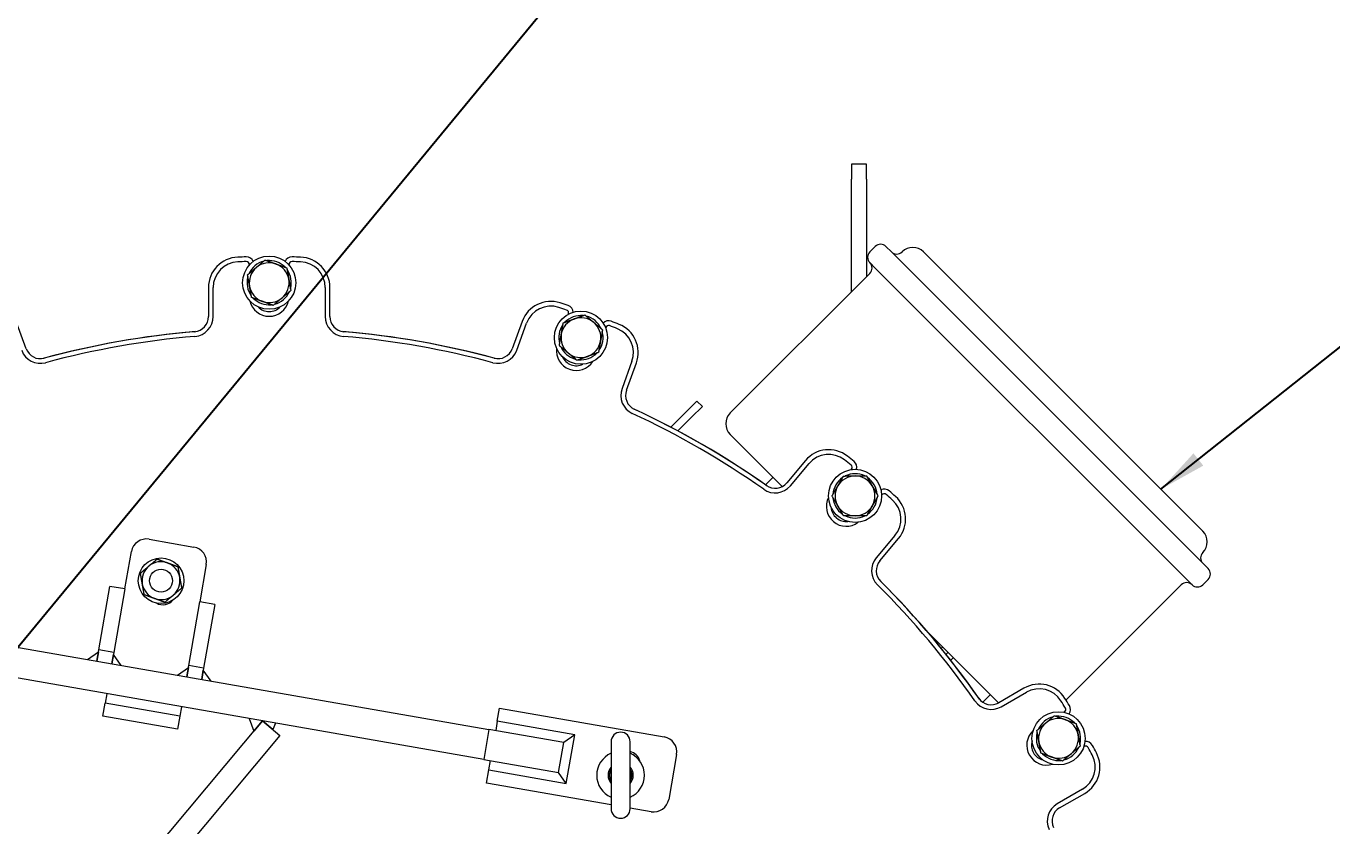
# Model space of a CAD drawing. Header units: inches. Extents: x 20 to 536, y 8 to 344.
# Drawn here: x 103.1 to 146.09, y 265.88 to 292.22 of the extents above; entities that cross this region are included whole.
import ezdxf

# ---------------------------------------------------------------- set-up
doc = ezdxf.new("R2010")
doc.units = ezdxf.units.IN
doc.header["$LTSCALE"] = 16
doc.header["$MEASUREMENT"] = 0
for name, color, linetype, lineweight in [('Dimension (ANSI)', 7, 'Continuous', 25), ('Symbol', 7, 'Continuous', 25), ('Symbol (ANSI)', 7, 'Continuous', 25), ('Visible', 7, 'Continuous', 18)]:
    doc.layers.add(name, color=color, linetype=linetype, lineweight=lineweight)
doc.styles.add('MEMCOR Medium', font='arial.ttf')
doc.styles.add('Standard D-E', font='arial.ttf')
doc.dimstyles.new('Default (ANSI)', dxfattribs={"dimscale": 16, "dimtxt": 0.15, "dimasz": 0.098425, "dimexe": 0.125, "dimexo": 0.0625, "dimgap": 0.031496, "dimtad": 0, "dimtih": 1, "dimtoh": 1, "dimdec": 4, "dimrnd": 1e-08, "dimzin": 3, "dimdsep": 46, "dimlunit": 5, "dimtxsty": 'MEMCOR Medium', "dimcen": 0.09, "dimdle": 0.393701, "dimclrd": 256, "dimclre": 256, "dimclrt": 256, "dimadec": 0, "dimazin": 1, "dimtfac": 0.8, "dimtofl": 0, "dimtmove": 0, "dimatfit": 3, "dimfxl": 1, "dimfrac": 1, "dimtolj": 1, "dimtzin": 4, "dimlwd": -1, "dimlwe": -1, "dimarcsym": 0})
doc.dimstyles.new('Default (ANSI)$7', dxfattribs={"dimscale": 16, "dimtxt": 0.15, "dimasz": 0.098425, "dimexe": 0.125, "dimexo": 0.0625, "dimgap": 0.031496, "dimtad": 0, "dimtih": 1, "dimtoh": 1, "dimdec": 4, "dimrnd": 1e-08, "dimzin": 3, "dimdsep": 46, "dimlunit": 5, "dimtxsty": 'MEMCOR Medium', "dimcen": 0.09, "dimdle": 0.393701, "dimclrd": 256, "dimclre": 256, "dimclrt": 256, "dimadec": 0, "dimazin": 1, "dimtfac": 0.8, "dimtofl": 0, "dimtmove": 0, "dimatfit": 3, "dimfxl": 1, "dimfrac": 1, "dimtolj": 1, "dimtzin": 4, "dimlwd": -1, "dimlwe": -1, "dimarcsym": 0})
doc.dimstyles.new('in [mm] D-E NeptuneBenson$7', dxfattribs={"dimscale": 16, "dimtxt": 0.15, "dimasz": 0.098425, "dimexe": 0.125, "dimexo": 0.063, "dimgap": 0.031496, "dimtad": 0, "dimtih": 1, "dimtoh": 1, "dimdec": 4, "dimrnd": 1e-08, "dimzin": 3, "dimdsep": 46, "dimlunit": 5, "dimtxsty": 'Standard D-E', "dimcen": 0.09, "dimdle": 0.393701, "dimclrd": 256, "dimclre": 256, "dimclrt": 256, "dimadec": 1, "dimazin": 1, "dimtfac": 1, "dimtofl": 0, "dimtmove": 0, "dimatfit": 3, "dimfxl": 1, "dimfrac": 1, "dimtolj": 1, "dimtzin": 4, "dimlwd": -1, "dimlwe": -1, "dimarcsym": 0})

# ---------------------------------------------------------------- blocks, each defined once
blk = doc.blocks.new('*D26')
at = {"layer": 'Defpoints', "color": 0, "transparency": 16777216}
for p in [(124.939, 324.302), (86.746, 274.2)]:
    blk.add_point(p, dxfattribs=at)
at = {"layer": 'Dimension (ANSI)', "transparency": 16777216}
for p, q in [((133.276, 335.238), (125.894, 325.555)), ((135.392, 335.238), (133.276, 335.238))]:
    blk.add_line(p, q, dxfattribs=at)
blk.add_solid([(125.685, 325.714), (126.103, 325.396), (124.939, 324.302)], dxfattribs=at)
at = {"layer": 'Dimension (ANSI)', "transparency": 16777216, "char_height": 2.4, "attachment_point": 1, "style": 'MEMCOR Medium'}
for s, insert in [('\\A1; \\fArial|b0|i0;R63 in', (156.562, 338.195)), ('\\A1;[R1600.2 mm]{\\P\\fArial|b0|i0;RADIAL CLEARANCE REQUIRED}', (135.896, 334.734))]:
    blk.add_mtext(s, dxfattribs=dict(at, insert=insert))

msp = doc.modelspace()

# ---------------------------------------------------------------- linework, layer by layer
at = {"layer": 'Visible', "linetype": 'Continuous', "lineweight": 18}
for p, q in [((130.27411, 287.674501), (130.27411, 287.174501)), ((130.77411, 287.674501), (130.27411, 287.674501)), ((130.77411, 287.174501), (130.77411, 287.674501)), ((130.27411, 283.467291), (130.27411, 287.174501)), ((130.77411, 287.174501), (130.77411, 283.967291)), ((110.449451, 284.366138), (110.449451, 284.346829)), ((111.759451, 284.346829), (111.759451, 284.366138)), ((109.104451, 283.608579), (109.104451, 282.652367)), ((109.259451, 282.652367), (109.259451, 283.608579)), ((112.949451, 283.608579), (112.949451, 282.652367)), ((113.104451, 282.652367), (113.104451, 283.608579)), ((103.102176, 281.594004), (102.775132, 282.49255)), ((119.433769, 282.49255), (119.106725, 281.594004)), ((119.252377, 281.54099), (119.579422, 282.439537)), ((120.956756, 282.744405), (120.950152, 282.72626)), ((122.181149, 282.278214), (122.187753, 282.296359)), ((123.046887, 281.177482), (122.719843, 280.278936)), ((122.865496, 280.225923), (123.19254, 281.124469)), ((128.758449, 277.91099), (128.143807, 277.178488)), ((128.262544, 277.078856), (128.877186, 277.811358)), ((127.444581, 277.112542), (127.693157, 277.361119)), ((130.275728, 277.626764), (130.263317, 277.611973)), ((131.266835, 276.769921), (131.279246, 276.784712)), ((107.149245, 275.321057), (108.626959, 275.06345)), ((131.70389, 275.439472), (131.089248, 274.70697)), ((131.207985, 274.607338), (131.822627, 275.339839)), ((106.356132, 273.682926), (106.570804, 274.914354)), ((109.033661, 274.48501), (108.818989, 273.253581)), ((105.499477, 271.680292), (105.863561, 273.768795)), ((106.356132, 273.682926), (105.863561, 273.768795)), ((106.356132, 273.682926), (105.992048, 271.594423)), ((118.167848, 268.071031), (89.864698, 273.005056)), ((95.095512, 273.108261), (118.339586, 269.056174)), ((108.454905, 271.165079), (108.818989, 273.253581)), ((109.31156, 273.167713), (108.818989, 273.253581)), ((109.31156, 273.167713), (108.947476, 271.07921)), ((132.966967, 272.087309), (132.948022, 272.068364)), ((133.108448, 271.875236), (133.143744, 271.910532)), ((133.230401, 271.726076), (133.279301, 271.774975)), ((105.126359, 271.359606), (105.487885, 271.613795)), ((105.434217, 271.305938), (105.499477, 271.680292)), ((105.487885, 271.613795), (105.434217, 271.305938)), ((105.992048, 271.594423), (105.499477, 271.680292)), ((105.992048, 271.594423), (105.926788, 271.220069)), ((105.926788, 271.220069), (105.980456, 271.527926)), ((106.234645, 271.166401), (105.980456, 271.527926)), ((133.388046, 271.530167), (133.456077, 271.598198)), ((133.54411, 271.332678), (133.632854, 271.421422)), ((108.081788, 270.844393), (108.443313, 271.098582)), ((108.389645, 270.790725), (108.454905, 271.165079)), ((108.443313, 271.098582), (108.389645, 270.790725)), ((108.947476, 271.07921), (108.454905, 271.165079)), ((108.947476, 271.07921), (108.882216, 270.704856)), ((108.882216, 270.704856), (108.935884, 271.012713)), ((109.190073, 270.651188), (108.935884, 271.012713)), ((135.953796, 270.416504), (135.125692, 269.938397)), ((105.75505, 270.234926), (105.701382, 269.927069)), ((134.849078, 270.205198), (134.598895, 269.955016)), ((135.203192, 269.804163), (136.031296, 270.28227)), ((105.626247, 269.496069), (105.701382, 269.927069)), ((108.164239, 269.497725), (105.701382, 269.927069)), ((108.217907, 269.805582), (108.164239, 269.497725)), ((118.614911, 269.32539), (118.690046, 269.75639)), ((118.690046, 269.75639), (124.108331, 268.811832)), ((137.282361, 269.630479), (137.265639, 269.620824)), ((95.810098, 251.310081), (110.880662, 269.34139)), ((108.089104, 269.066725), (105.626247, 269.496069)), ((108.164239, 269.497725), (108.089104, 269.066725)), ((110.445286, 269.417288), (110.597244, 269.002292)), ((110.880662, 269.34139), (110.597244, 269.002292)), ((110.880662, 269.34139), (111.456129, 268.860414)), ((111.219759, 269.057972), (110.880662, 269.34139)), ((111.316038, 269.265492), (111.219759, 269.057972)), ((118.614911, 269.32539), (118.561243, 269.017533)), ((121.163968, 268.881018), (118.614911, 269.32539)), ((111.456129, 268.860414), (96.385565, 250.829105)), ((118.339586, 269.056174), (118.167848, 268.071031)), ((120.802443, 268.626829), (118.339586, 269.056174)), ((121.163968, 268.881018), (120.802443, 268.626829)), ((120.884894, 267.280161), (121.163968, 268.881018)), ((120.630705, 267.641687), (120.802443, 268.626829)), ((122.35949, 268.651688), (122.35949, 266.446964)), ((122.989411, 266.446964), (122.989411, 268.651688)), ((137.920639, 268.486331), (137.937361, 268.495985)), ((118.167848, 268.071031), (120.630705, 267.641687)), ((118.335837, 267.724533), (118.389505, 268.03239)), ((124.515034, 268.233392), (124.257427, 266.755678)), ((118.260702, 267.293533), (118.335837, 267.724533)), ((118.335837, 267.724533), (120.884894, 267.280161)), ((120.884894, 267.280161), (120.630705, 267.641687)), ((122.35949, 266.579), (118.260702, 267.293533)), ((137.876296, 267.086636), (137.048192, 266.608529)), ((137.125692, 266.474296), (137.953796, 266.952402)), ((123.678987, 266.348975), (122.989411, 266.469188))]:
    msp.add_line(p, q, dxfattribs=at)
at = {"layer": 'Visible'}
for p, q in [((131.057072, 284.957359), (130.880295, 284.780583)), ((131.410625, 284.957359), (131.587402, 284.780583)), ((141.84045, 274.527534), (131.587402, 284.780583)), ((141.84045, 275.588194), (132.648062, 284.780583)), ((131.057072, 284.250252), (130.880295, 284.427029)), ((131.057072, 284.250252), (141.31012, 273.997204)), ((130.880295, 284.073476), (126.284101, 279.477282)), ((111.167029, 283.039846), (111.165778, 283.04686)), ((121.177441, 281.252671), (121.178665, 281.259691)), ((124.835239, 279.51193), (125.188792, 279.865483)), ((125.365569, 279.688707), (125.188792, 279.865483)), ((124.330413, 279.007104), (124.835239, 279.51193)), ((125.365569, 279.688707), (125.012016, 279.335153)), ((125.012016, 279.335153), (124.561534, 278.884672)), ((126.284101, 278.770175), (127.995747, 277.058529)), ((129.972901, 276.149515), (129.976452, 276.155692)), ((141.84045, 274.527534), (142.017227, 274.350758)), ((141.486897, 273.820427), (141.31012, 273.997204)), ((141.84045, 273.820427), (142.017227, 273.997204)), ((137.336903, 270.023987), (141.133343, 273.820427)), ((132.736719, 272.317557), (135.119432, 269.934843)), ((136.492548, 268.345891), (136.497997, 268.350482))]:
    msp.add_line(p, q, dxfattribs=at)
at = {"layer": 'Visible', "linetype": 'Continuous', "lineweight": 18}
for centre, radius in [((86.745878, 274.199595), 63), ((107.543621, 273.954794), 0.75), ((107.543621, 273.954794), 0.375127), ((107.543621, 273.954794), 0.375)]:
    msp.add_circle(centre, radius, dxfattribs=at)
at = {"layer": 'Visible'}
for centre in [(111.104451, 283.766657), (121.36722, 281.957054), (130.392148, 276.746509), (137.090695, 268.763491)]:
    msp.add_circle(centre, 0.875, dxfattribs=at)
for centre, radius, start, end in [((131.233848, 284.780583), 0.25, 45, 135), ((131.057072, 284.603806), 0.25, 135, 225), ((131.764178, 284.957359), 0.25, 225, 315), ((132.294509, 284.427029), 0.5, 45, 135), ((111.104451, 283.766657), 0.7295, 104.1702714, 156.0519887), ((111.104451, 283.766657), 0.656, 130.1111301, 190.1111301), ((111.104451, 283.766657), 0.656, 70.1111301, 130.1111301), ((111.104451, 283.766657), 0.7295, 44.1702714, 96.0519887), ((111.104451, 283.766657), 0.656, 10.1111301, 70.1111301), ((111.104451, 283.766657), 0.7295, 344.1702714, 36.0519887), ((130.703518, 284.250252), 0.25, 315, 45), ((111.104451, 283.766657), 0.7295, 164.1702714, 216.0519887), ((111.104451, 283.766657), 0.656, 310.1111301, 10.1111301), ((111.104451, 283.766657), 0.656, 190.1111301, 250.1111301), ((111.104451, 283.766657), 0.7295, 284.1702714, 336.0519887), ((111.104451, 283.766657), 0.7295, 224.1702714, 274.9210559), ((111.104451, 283.766657), 0.656, 250.1111301, 310.1111301), ((111.104451, 283.766657), 0.7295, 274.9210559, 276.0519887), ((121.36722, 281.957054), 0.656, 110.1111301, 170.1111301), ((121.36722, 281.957054), 0.7295, 84.1702714, 136.0519887), ((121.36722, 281.957054), 0.656, 50.1111301, 110.1111301), ((121.36722, 281.957054), 0.7295, 24.1702714, 76.0519887), ((121.36722, 281.957054), 0.656, 350.1111301, 50.1111301), ((121.36722, 281.957054), 0.7295, 144.1702714, 196.0519887), ((121.36722, 281.957054), 0.656, 170.1111301, 230.1111301), ((121.36722, 281.957054), 0.7295, 324.1702714, 16.0519887), ((121.36722, 281.957054), 0.7295, 204.1702714, 254.9210559), ((121.36722, 281.957054), 0.656, 290.1111301, 350.1111301), ((121.36722, 281.957054), 0.656, 230.1111301, 290.1111301), ((121.36722, 281.957054), 0.7295, 254.9210559, 256.0519887), ((121.36722, 281.957054), 0.7295, 264.1702714, 316.0519887), ((126.637654, 279.123728), 0.5, 135, 225), ((130.392148, 276.746509), 0.7295, 124.1702714, 176.0519887), ((130.392148, 276.746509), 0.656, 90.1111301, 150.1111301), ((130.392148, 276.746509), 0.7295, 64.1702714, 116.0519887), ((130.392148, 276.746509), 0.656, 30.1111301, 90.1111301), ((130.392148, 276.746509), 0.7295, 4.1702714, 56.0519887), ((130.392148, 276.746509), 0.656, 150.1111301, 210.1111301), ((130.392148, 276.746509), 0.656, 330.1111301, 30.1111301), ((130.392148, 276.746509), 0.7295, 184.1702714, 234.9210559), ((130.392148, 276.746509), 0.656, 210.1111301, 270.1111301), ((130.392148, 276.746509), 0.656, 270.1111301, 330.1111301), ((130.392148, 276.746509), 0.7295, 304.1702714, 356.0519887), ((130.392148, 276.746509), 0.7295, 234.9210559, 236.0519887), ((130.392148, 276.746509), 0.7295, 244.1702714, 296.0519887), ((141.486897, 275.234641), 0.5, 315, 45), ((142.017227, 274.704311), 0.25, 135, 225), ((141.84045, 274.173981), 0.25, 315, 45), ((141.31012, 273.643651), 0.25, 45, 135), ((141.663673, 273.997204), 0.25, 225, 315), ((137.090695, 268.763491), 0.7295, 104.1702714, 156.0519887), ((137.090695, 268.763491), 0.656, 130.1111301, 190.1111301), ((137.090695, 268.763491), 0.656, 70.1111301, 130.1111301), ((137.090695, 268.763491), 0.7295, 44.1702714, 96.0519887), ((137.090695, 268.763491), 0.656, 10.1111301, 70.1111301), ((137.090695, 268.763491), 0.7295, 344.1702714, 36.0519887), ((137.090695, 268.763491), 0.7295, 164.1702714, 214.9210559), ((137.090695, 268.763491), 0.656, 310.1111301, 10.1111301), ((137.090695, 268.763491), 0.656, 190.1111301, 250.1111301), ((137.090695, 268.763491), 0.7295, 214.9210559, 216.0519887), ((137.090695, 268.763491), 0.7295, 224.1702714, 276.0519887), ((137.090695, 268.763491), 0.656, 250.1111301, 310.1111301), ((137.090695, 268.763491), 0.7295, 284.1702714, 336.0519887)]:
    msp.add_arc(centre, radius, start, end, dxfattribs=at)
at = {"layer": 'Visible', "linetype": 'Continuous', "lineweight": 18}
for centre, radius, start, end in [((110.104451, 283.608579), 1, 91.9188512, 180), ((111.104451, 253.760326), 30.865, 91.4037607, 91.9188512), ((110.354451, 284.366138), 0.25, 24.2565302, 91.4037607), ((111.854451, 284.366138), 0.25, 88.5962393, 155.7434698), ((111.104451, 253.760326), 30.865, 88.0811488, 88.5962393), ((112.104451, 283.608579), 1, 0, 88.0811488), ((110.104451, 283.608579), 0.845, 91.9188512, 180), ((111.104451, 253.760326), 30.71, 91.4037607, 91.9188512), ((110.354451, 284.366138), 0.095, 0, 91.4037607), ((111.854451, 284.366138), 0.095, 88.5962393, 180), ((111.104451, 253.760326), 30.71, 88.0811488, 88.5962393), ((112.104451, 283.608579), 0.845, 0, 88.0811488), ((111.104451, 283.315326), 0.655, 192.9900506, 347.0099494), ((111.104451, 283.315326), 0.5, 223.7192044, 316.2807956), ((120.373462, 282.15053), 1, 71.9188512, 160), ((120.373462, 282.15053), 0.845, 71.9188512, 160), ((111.104451, 253.760326), 30.71, 71.4037607, 71.9188512), ((111.104451, 253.760326), 30.865, 71.4037607, 71.9188512), ((120.867485, 282.776897), 0.095, 340, 71.4037607), ((120.867485, 282.776897), 0.25, 4.2565302, 71.4037607), ((108.604451, 282.652367), 0.5, 274.9454297, 0), ((108.604451, 282.652367), 0.655, 274.9454297, 0), ((113.604451, 282.652367), 0.655, 180, 265.0545703), ((113.604451, 282.652367), 0.5, 180, 265.0545703), ((122.277024, 282.263867), 0.25, 68.5962393, 135.7434698), ((111.104451, 253.760326), 30.865, 68.0811488, 68.5962393), ((111.104451, 253.760326), 28.501331, 94.872782, 105.127218), ((111.104451, 253.760326), 28.5, 94.9454297, 105.0545703), ((111.104451, 253.760326), 28.501331, 74.872782, 85.127218), ((111.104451, 253.760326), 28.5, 74.9454297, 85.0545703), ((122.277024, 282.263867), 0.095, 68.5962393, 160), ((111.104451, 253.760326), 30.71, 68.0811488, 68.5962393), ((122.252847, 281.466489), 0.845, 340, 68.0811488), ((122.252847, 281.466489), 1, 340, 68.0811488), ((103.572022, 281.765014), 0.5, 200, 285.0545703), ((111.104451, 253.760326), 28.345, 94.9454297, 105.0545703), ((111.104451, 253.760326), 28.345, 74.9454297, 85.0545703), ((118.636879, 281.765014), 0.5, 254.9454297, 340), ((121.212856, 281.532942), 0.655, 172.9900506, 327.0099494), ((103.572022, 281.765014), 0.655, 200, 285.0545703), ((118.636879, 281.765014), 0.655, 254.9454297, 340), ((121.212856, 281.532942), 0.5, 203.7192044, 296.2807956), ((123.335342, 280.054913), 0.655, 160, 245.0545703), ((123.335342, 280.054913), 0.5, 160, 245.0545703), ((111.104451, 253.760326), 28.345, 54.9454297, 65.0545703), ((111.104451, 253.760326), 28.501331, 54.872782, 65.127218), ((111.104451, 253.760326), 28.5, 54.9454297, 65.0545703), ((129.524494, 277.268202), 1, 51.9188512, 140), ((129.524494, 277.268202), 0.845, 51.9188512, 140), ((111.104451, 253.760326), 30.71, 51.4037607, 51.9188512), ((111.104451, 253.760326), 30.865, 51.4037607, 51.9188512), ((130.202954, 277.687829), 0.095, 320, 51.4037607), ((130.202954, 277.687829), 0.25, 344.2565302, 51.4037607), ((127.760785, 277.499882), 0.655, 234.9454297, 320), ((127.760785, 277.499882), 0.5, 234.9454297, 320), ((131.352021, 276.723648), 0.25, 48.5962393, 115.7434698), ((111.104451, 253.760326), 30.865, 48.0811488, 48.5962393), ((130.102038, 276.40077), 0.655, 152.9900506, 307.0099494), ((131.352021, 276.723648), 0.095, 48.5962393, 140), ((111.104451, 253.760326), 30.71, 48.0811488, 48.5962393), ((131.056582, 275.982627), 0.845, 320, 48.0811488), ((131.056582, 275.982627), 1, 320, 48.0811488), ((130.102038, 276.40077), 0.5, 183.7192044, 276.2807956), ((107.063376, 274.828485), 0.5, 80.1111301, 170.1111301), ((108.54109, 274.570879), 0.5, 350.1111301, 80.1111301), ((131.591007, 274.285944), 0.655, 140, 225.0545703), ((107.543621, 273.954794), 0.625, 130, 190), ((107.543621, 273.954794), 0.625, 70, 130), ((107.543621, 273.954794), 0.625, 10, 70), ((131.591007, 274.285944), 0.5, 140, 225.0545703), ((107.543621, 273.954794), 0.625, 190, 250), ((107.543621, 273.954794), 0.625, 310, 10), ((111.104451, 253.760326), 28.501331, 34.872782, 45.127218), ((111.104451, 253.760326), 28.5, 34.9454297, 45.0545703), ((107.543621, 273.954794), 0.625, 250, 310), ((111.104451, 253.760326), 28.345, 34.9454297, 45.0545703), ((107.609887, 273.596322), 0.435, 239.7556139, 321.1908206), ((136.453796, 269.550478), 1, 31.9188512, 120), ((134.875692, 270.37141), 0.655, 214.9454297, 300), ((134.875692, 270.37141), 0.5, 214.9454297, 300), ((136.453796, 269.550478), 0.845, 31.9188512, 120), ((111.104451, 253.760326), 30.71, 31.4037607, 31.9188512), ((111.104451, 253.760326), 30.865, 31.4037607, 31.9188512), ((137.234861, 269.712751), 0.095, 300, 31.4037607), ((137.234861, 269.712751), 0.25, 324.2565302, 31.4037607), ((122.674451, 268.651688), 0.314961, 0, 180), ((124.022462, 268.319261), 0.5, 350.1111301, 80.1111301), ((136.699831, 268.537826), 0.655, 132.9900506, 287.0099494), ((136.699831, 268.537826), 0.5, 163.7192044, 256.2807956), ((122.674451, 267.549326), 0.787402, 113.5781785, 246.4218215), ((122.88502, 267.9085), 0.435, 14.9104151, 76.1146472), ((122.674451, 267.549326), 0.787402, 293.5781785, 66.4218215), ((137.984861, 268.413713), 0.095, 28.5962393, 120), ((137.453796, 267.818427), 1, 300, 28.0811488), ((137.984861, 268.413713), 0.25, 28.5962393, 95.7434698), ((111.104451, 253.760326), 30.71, 28.0811488, 28.5962393), ((111.104451, 253.760326), 30.865, 28.0811488, 28.5962393), ((122.674451, 267.549326), 0.415343, 139.3158347, 220.6841653), ((122.674451, 267.549326), 0.415343, 319.3158347, 40.6841653), ((137.453796, 267.818427), 0.845, 300, 28.0811488), ((122.674451, 267.549326), 0.375, 147.1290349, 212.8709651), ((122.674451, 267.549326), 0.3625, 150.3260756, 209.6739244), ((122.674451, 267.549326), 0.375, 327.1290349, 32.8709651), ((122.674451, 267.549326), 0.3625, 330.3260756, 29.6739244), ((123.764856, 266.841547), 0.5, 260.1111301, 350.1111301), ((137.375692, 266.041283), 0.655, 120, 205.0545703), ((122.674451, 266.446964), 0.314961, 180, 0), ((137.375692, 266.041283), 0.5, 120, 205.0545703)]:
    msp.add_arc(centre, radius, start, end, dxfattribs=at)
at = {"layer": 'Visible'}
for points in [[(110.392148, 284.02435), (110.547376, 284.155116), (110.681808, 284.268363)], [(110.681808, 284.268363), (110.81624, 284.38161), (110.971468, 284.512376)], [(110.971468, 284.512376), (111.162329, 284.443327), (111.32762, 284.383529)], [(111.32762, 284.383529), (111.49291, 284.323731), (111.683771, 284.254682)], [(111.683771, 284.254682), (111.719404, 284.054867), (111.750262, 283.881823)], [(110.458639, 283.651491), (110.42778, 283.824535), (110.392148, 284.02435)], [(111.750262, 283.881823), (111.781121, 283.708778), (111.816753, 283.508963)], [(110.52513, 283.278631), (110.489497, 283.478446), (110.458639, 283.651491)], [(111.816753, 283.508963), (111.661525, 283.378197), (111.527093, 283.26495)], [(110.881281, 283.149784), (110.715991, 283.209582), (110.52513, 283.278631)], [(111.237433, 283.020938), (111.046572, 283.089986), (110.881281, 283.149784)], [(111.527093, 283.26495), (111.392661, 283.151704), (111.237433, 283.020938)], [(120.720966, 282.069713), (120.751154, 282.242877), (120.786011, 282.442828)], [(120.786011, 282.442828), (120.976602, 282.512617), (121.14166, 282.573056)], [(121.14166, 282.573056), (121.306717, 282.633494), (121.497309, 282.703283)], [(121.497309, 282.703283), (121.653043, 282.57312), (121.787913, 282.460396)], [(121.787913, 282.460396), (121.922783, 282.347671), (122.078518, 282.217508)], [(120.655922, 281.696599), (120.690779, 281.89655), (120.720966, 282.069713)], [(122.078518, 282.217508), (122.043661, 282.017557), (122.013474, 281.844394)], [(120.946527, 281.453711), (120.811657, 281.566436), (120.655922, 281.696599)], [(122.013474, 281.844394), (121.983287, 281.67123), (121.948429, 281.471279)], [(121.237132, 281.210824), (121.081397, 281.340987), (120.946527, 281.453711)], [(121.59278, 281.341052), (121.427723, 281.280613), (121.237132, 281.210824)], [(121.948429, 281.471279), (121.757838, 281.40149), (121.59278, 281.341052)], [(129.8234, 277.073406), (129.910992, 277.225802), (130.012135, 277.401773)], [(130.012135, 277.401773), (130.215101, 277.402167), (130.390876, 277.402508)], [(130.390876, 277.402508), (130.56665, 277.402849), (130.769617, 277.403242)], [(130.769617, 277.403242), (130.871441, 277.227665), (130.959623, 277.07561)], [(129.634666, 276.74504), (129.735808, 276.921011), (129.8234, 277.073406)], [(130.959623, 277.07561), (131.047806, 276.923556), (131.14963, 276.747978)], [(129.824673, 276.417408), (129.73649, 276.569462), (129.634666, 276.74504)], [(130.014679, 276.089776), (129.912855, 276.265353), (129.824673, 276.417408)], [(130.960896, 276.419611), (130.873304, 276.267216), (130.772162, 276.091245)], [(131.14963, 276.747978), (131.048488, 276.572007), (130.960896, 276.419611)], [(130.39342, 276.09051), (130.217646, 276.090169), (130.014679, 276.089776)], [(130.772162, 276.091245), (130.569195, 276.090851), (130.39342, 276.09051)], [(136.378392, 269.021185), (136.533621, 269.151951), (136.668053, 269.265198)], [(136.668053, 269.265198), (136.802484, 269.378444), (136.957713, 269.509211)], [(136.957713, 269.509211), (137.148574, 269.440162), (137.313864, 269.380364)], [(137.313864, 269.380364), (137.479155, 269.320566), (137.670016, 269.251517)], [(137.670016, 269.251517), (137.705648, 269.051702), (137.736507, 268.878657)], [(136.444883, 268.648325), (136.414025, 268.82137), (136.378392, 269.021185)], [(137.736507, 268.878657), (137.767366, 268.705613), (137.802998, 268.505798)], [(136.511375, 268.275466), (136.475742, 268.475281), (136.444883, 268.648325)], [(136.867526, 268.146619), (136.702236, 268.206417), (136.511375, 268.275466)], [(137.513338, 268.261785), (137.378906, 268.148538), (137.223677, 268.017772)], [(137.802998, 268.505798), (137.64777, 268.375032), (137.513338, 268.261785)], [(137.223677, 268.017772), (137.032816, 268.086821), (136.867526, 268.146619)]]:
    msp.add_rational_spline(points, [1, 1.0379548493, 1], degree=2, dxfattribs=at)
at = {"layer": 'Visible', "linetype": 'Continuous', "lineweight": 18}
for points in [[(106.865456, 274.201626), (107.013591, 274.325925), (107.141879, 274.433572)], [(107.141879, 274.433572), (107.270167, 274.541218), (107.418301, 274.665518)], [(107.418301, 274.665518), (107.600015, 274.599379), (107.757384, 274.542102)], [(107.757384, 274.542102), (107.914752, 274.484824), (108.096466, 274.418686)], [(108.096466, 274.418686), (108.130045, 274.228248), (108.159126, 274.063324)], [(106.928116, 273.846264), (106.899036, 274.011188), (106.865456, 274.201626)], [(106.990776, 273.490902), (106.957197, 273.68134), (106.928116, 273.846264)], [(108.159126, 274.063324), (108.188206, 273.8984), (108.221786, 273.707962)], [(107.329858, 273.367486), (107.17249, 273.424764), (106.990776, 273.490902)], [(107.945363, 273.476016), (107.817075, 273.36837), (107.668941, 273.24407)], [(108.221786, 273.707962), (108.073651, 273.583663), (107.945363, 273.476016)], [(107.668941, 273.24407), (107.487227, 273.310208), (107.329858, 273.367486)]]:
    msp.add_rational_spline(points, [1, 1.0379548493, 1], degree=2, dxfattribs=at)

# ---------------------------------------------------------------- dimensions: what is measured, and where the dimension line sits
at = {"layer": 'Dimension (ANSI)'}
dim = msp.add_radius_dim(center=(86.745878, 274.199595), mpoint=(124.939168, 324.302216), text=' \\fArial|b0|i0;<> in\\X[R1600.2 mm]{\\P\\fArial|b0|i0;RADIAL CLEARANCE REQUIRED}', dimstyle='Default (ANSI)', override={"dimgap": 0.031496, "dimdec": 4, "dimlfac": 1, "dimpost": '', "dimcen": 0, "dimtol": 0, "dimlim": 0, "dimtp": 0, "dimtm": 0, "dimtdec": 2, "dimtvp": -0.333333}, dxfattribs=at)
dim.commit()
dim.dimension.update_dxf_attribs({"geometry": '*D26', "text_midpoint": (161.758411, 335.238201), "dimtype": 164})

# ---------------------------------------------------------------- leaders
at = {"layer": 'Symbol', "annotation_type": 0, "has_hookline": 1, "hookline_direction": 0, "text_width": 46.803276}
msp.add_leader([(140.461832, 276.966813), (156.439026, 289.651232), (158.01383, 289.651232)], dimstyle='in [mm] D-E NeptuneBenson$7', override={"dimtad": 0}, dxfattribs=at)
at = {"layer": 'Symbol (ANSI)', "annotation_type": 0, "has_hookline": 1, "hookline_direction": 0, "text_width": 45.193999}
msp.add_leader([(97.986219, 265.899949), (140.400827, 317.318616), (141.97563, 317.318616)], dimstyle='Default (ANSI)$7', override={"dimtad": 0}, dxfattribs=at)

doc.saveas('drawing.dxf')
